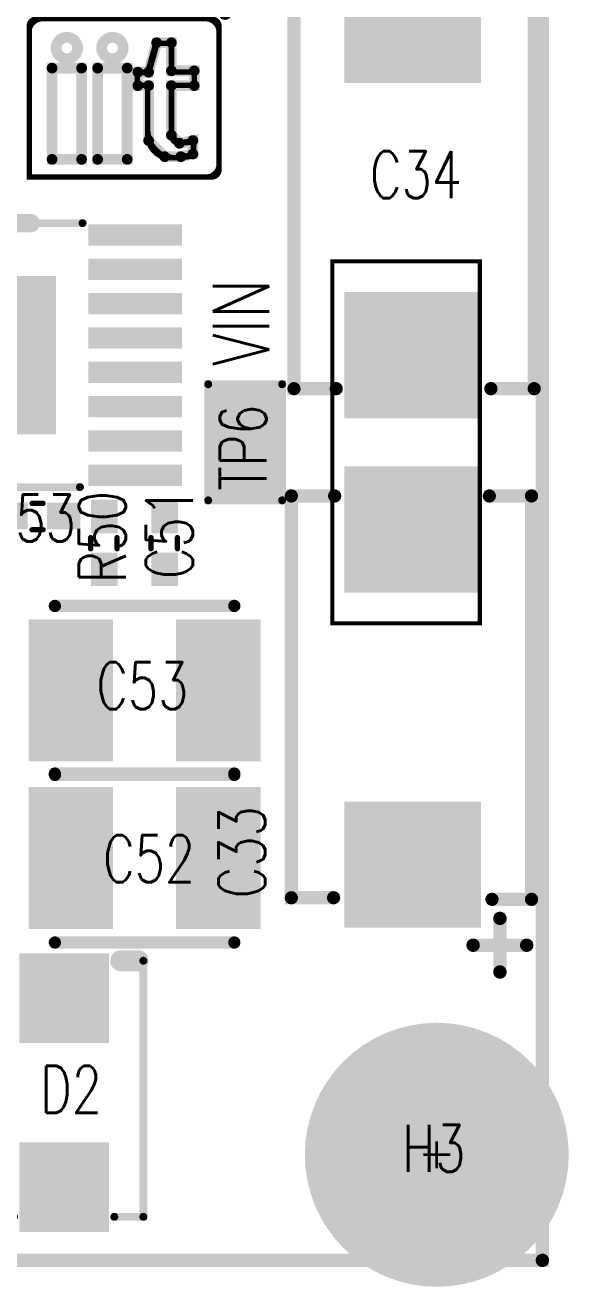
# Model space of a CAD drawing. Extents: x -0.5 to 45.5, y -0.5 to 45.5.
# Drawn here: x 35.2 to 45.5, y -0.5 to 23.39 of the extents above; entities that cross this region are included whole.
import ezdxf

# ---------------------------------------------------------------- set-up
doc = ezdxf.new("R2010")
doc.units = 0
doc.layers.get('0').update_dxf_attribs({"linetype": 'CONTINUOUS'})
for name, color, linetype in [('2D_LINE_22', 6, 'CONTINUOUS'), ('BOARD_OUTLINE_00', 5, 'CONTINUOUS'), ('COPPER_01', 3, 'CONTINUOUS'), ('COPPER_22', 6, 'CONTINUOUS'), ('DRIL_NPLTE_THRU_01', 3, 'CONTINUOUS'), ('DRIL_NPLTE_THRU_02', 23, 'CONTINUOUS'), ('DRIL_NPLTE_THRU_03', 2, 'CONTINUOUS'), ('DRIL_NPLTE_THRU_04', 4, 'CONTINUOUS'), ('DRIL_NPLTE_THRU_05', 43, 'CONTINUOUS'), ('DRIL_NPLTE_THRU_06', 1, 'CONTINUOUS'), ('DRIL_PLTE_THRU_01', 3, 'CONTINUOUS'), ('DRIL_PLTE_THRU_02', 23, 'CONTINUOUS'), ('DRIL_PLTE_THRU_03', 2, 'CONTINUOUS'), ('DRIL_PLTE_THRU_04', 4, 'CONTINUOUS'), ('DRIL_PLTE_THRU_05', 43, 'CONTINUOUS'), ('DRIL_PLTE_THRU_06', 1, 'CONTINUOUS'), ('DRIL_SYMBOL', 5, 'CONTINUOUS'), ('PADS_BOT', 1, 'CONTINUOUS'), ('PADS_INNER', 3, 'CONTINUOUS'), ('PADS_TOP', 3, 'CONTINUOUS'), ('PART_NAME_01', 6, 'CONTINUOUS'), ('PART_TOP_2DLINE_00', 6, 'CONTINUOUS'), ('PART_TOP_2DLINE_01', 6, 'CONTINUOUS'), ('TEXT_22', 6, 'CONTINUOUS')]:
    doc.layers.add(name, color=color, linetype=linetype)
doc.styles.add('W0$1524', font='simplex', dxfattribs={"width": 0.75})
doc.styles.add('W0$2032', font='simplex', dxfattribs={"width": 0.75})

# ---------------------------------------------------------------- blocks, each defined once
blk = doc.blocks.new('SMOOTH_0$254')
at = {"const_width": 0.127}
blk.add_lwpolyline([(-0.0635, 0, 1), (0.0635, 0, 1)], format="xyb", close=True, dxfattribs=at)
blk = doc.blocks.new('BOARD_152')
at = {"layer": 'BOARD_OUTLINE_00', "const_width": 0.254}
blk.add_lwpolyline([(13.5, 37.5), (58.5, 37.5), (58.5, 82.5), (13.5, 82.5)], close=True, dxfattribs=at)
at = {"layer": 'BOARD_OUTLINE_00'}
blk.add_blockref('SMOOTH_0$254', (58.5, 37.5), dxfattribs=at)
blk = doc.blocks.new('SMOOTH_0$1016')
at = {"const_width": 0.0508}
blk.add_lwpolyline([(-0.0254, 0, 1), (0.0254, 0, 1)], format="xyb", close=True, dxfattribs=at)
blk = doc.blocks.new('DRAWING_139')
at = {"layer": '2D_LINE_22', "const_width": 0.102}
blk.add_lwpolyline([(0, 0), (0, -0.003), (0.014, -0.003), (0.014, -0.007), (0.031, -0.007), (0.031, -0.01), (0.044, -0.01), (0.044, -0.013), (0.054, -0.013), (0.054, -0.017), (0.061, -0.017), (0.061, -0.02), (0.071, -0.02), (0.071, -0.023), (0.077, -0.023), (0.077, -0.027), (0.084, -0.027), (0.084, -0.03), (0.091, -0.03), (0.091, -0.033), (0.094, -0.033), (0.094, -0.036), (0.1, -0.036), (0.1, -0.04), (0.107, -0.04), (0.107, -0.043), (0.11, -0.043), (0.11, -0.046), (0.114, -0.046), (0.114, -0.05), (0.12, -0.05), (0.12, -0.053), (0.124, -0.053), (0.124, -0.056), (0.127, -0.056), (0.127, -0.06), (0.13, -0.06), (0.13, -0.063), (0.134, -0.063), (0.134, -0.066), (0.137, -0.066), (0.137, -0.07), (0.14, -0.07), (0.14, -0.073), (0.143, -0.073), (0.143, -0.076), (0.147, -0.076), (0.147, -0.079), (0.15, -0.079), (0.15, -0.083), (0.153, -0.083), (0.153, -0.089), (0.157, -0.089), (0.157, -0.093), (0.16, -0.093), (0.16, -0.099), (0.163, -0.099), (0.163, -0.103), (0.167, -0.103), (0.167, -0.109), (0.17, -0.109), (0.17, -0.116), (0.173, -0.116), (0.173, -0.122), (0.176, -0.122), (0.176, -0.129), (0.18, -0.129), (0.18, -0.139), (0.183, -0.139), (0.183, -0.149), (0.186, -0.149), (0.186, -0.162), (0.19, -0.162), (0.19, -2.848), (0.186, -2.848), (0.186, -2.861), (0.183, -2.861), (0.183, -2.871), (0.18, -2.871), (0.18, -2.881), (0.176, -2.881), (0.176, -2.887), (0.173, -2.887), (0.173, -2.894), (0.17, -2.894), (0.17, -2.901), (0.167, -2.901), (0.167, -2.907), (0.163, -2.907), (0.163, -2.911), (0.16, -2.911), (0.16, -2.917), (0.157, -2.917), (0.157, -2.92), (0.153, -2.92), (0.153, -2.927), (0.15, -2.927), (0.15, -2.93), (0.147, -2.93), (0.147, -2.934), (0.143, -2.934), (0.143, -2.937), (0.14, -2.937), (0.14, -2.94), (0.137, -2.94), (0.137, -2.944), (0.134, -2.944), (0.134, -2.947), (0.13, -2.947), (0.13, -2.95), (0.127, -2.95), (0.127, -2.954), (0.124, -2.954), (0.124, -2.957), (0.12, -2.957), (0.12, -2.96), (0.114, -2.96), (0.114, -2.963), (0.11, -2.963), (0.11, -2.967), (0.107, -2.967), (0.107, -2.97), (0.1, -2.97), (0.1, -2.973), (0.094, -2.973), (0.094, -2.977), (0.091, -2.977), (0.091, -2.98), (0.084, -2.98), (0.084, -2.983), (0.077, -2.983), (0.077, -2.987), (0.071, -2.987), (0.071, -2.99), (0.061, -2.99), (0.061, -2.993), (0.054, -2.993), (0.054, -2.997), (0.041, -2.997), (0.041, -3), (0.011, -3), (0.011, -3.003), (-3.405, -3.003), (-3.405, -0.165), (-3.402, -0.165), (-3.402, -0.149), (-3.399, -0.149), (-3.399, -0.139), (-3.395, -0.139), (-3.395, -0.129), (-3.392, -0.129), (-3.392, -0.122), (-3.389, -0.122), (-3.389, -0.116), (-3.385, -0.116), (-3.385, -0.109), (-3.382, -0.109), (-3.382, -0.103), (-3.379, -0.103), (-3.379, -0.099), (-3.376, -0.099), (-3.376, -0.093), (-3.372, -0.093), (-3.372, -0.089), (-3.369, -0.089), (-3.369, -0.086), (-3.366, -0.086), (-3.366, -0.079), (-3.362, -0.079), (-3.362, -0.076), (-3.359, -0.076), (-3.359, -0.073), (-3.356, -0.073), (-3.356, -0.07), (-3.352, -0.07), (-3.352, -0.066), (-3.349, -0.066), (-3.349, -0.063), (-3.346, -0.063), (-3.346, -0.06), (-3.342, -0.06), (-3.342, -0.056), (-3.339, -0.056), (-3.339, -0.053), (-3.336, -0.053), (-3.336, -0.05), (-3.329, -0.05), (-3.329, -0.046), (-3.326, -0.046), (-3.326, -0.043), (-3.319, -0.043), (-3.319, -0.04), (-3.316, -0.04), (-3.316, -0.036), (-3.309, -0.036), (-3.309, -0.033), (-3.306, -0.033), (-3.306, -0.03), (-3.299, -0.03), (-3.299, -0.027), (-3.293, -0.027), (-3.293, -0.023), (-3.286, -0.023), (-3.286, -0.02), (-3.276, -0.02), (-3.276, -0.017), (-3.27, -0.017), (-3.27, -0.013), (-3.256, -0.013), (-3.256, -0.01), (-3.247, -0.01), (-3.247, -0.007), (-3.23, -0.007), (-3.23, -0.003), (-3.216, -0.003), (-3.216, 0), (0, 0)], dxfattribs=at)
at = {"layer": '2D_LINE_22'}
for p in [(-3.336, -0.05), (-3.329, -0.046), (-3.329, -0.05), (-3.326, -0.043), (-3.326, -0.046), (-3.319, -0.04), (-3.319, -0.043), (-3.316, -0.036), (-3.316, -0.04), (-3.309, -0.033), (-3.309, -0.036), (-3.306, -0.03), (-3.306, -0.033), (-3.299, -0.027), (-3.299, -0.03), (-3.293, -0.023), (-3.293, -0.027), (-3.286, -0.02), (-3.286, -0.023), (-3.276, -0.017), (-3.276, -0.02), (-3.27, -0.013), (-3.27, -0.017), (-3.256, -0.01), (-3.256, -0.013), (-3.247, -0.007), (-3.247, -0.01), (-3.23, -0.003), (-3.23, -0.007), (-3.216, 0), (-3.216, -0.003), (0, 0), (0, 0), (0, -0.003), (0.014, -0.003), (0.014, -0.007), (0.031, -0.007), (0.031, -0.01), (0.044, -0.01), (0.044, -0.013), (0.054, -0.013), (0.054, -0.017), (0.061, -0.017), (0.061, -0.02), (0.071, -0.02), (0.071, -0.023), (0.077, -0.023), (0.077, -0.027), (0.084, -0.027), (0.084, -0.03), (0.091, -0.03), (0.091, -0.033), (0.094, -0.033), (0.094, -0.036), (0.1, -0.036), (0.1, -0.04), (0.107, -0.04), (0.107, -0.043), (0.11, -0.043), (0.11, -0.046), (0.114, -0.046), (0.114, -0.05), (0.12, -0.05), (-3.405, -0.165), (-3.402, -0.149), (-3.402, -0.165), (-3.399, -0.139), (-3.399, -0.149), (-3.395, -0.129), (-3.395, -0.139), (-3.392, -0.122), (-3.392, -0.129), (-3.389, -0.116), (-3.389, -0.122), (-3.385, -0.109), (-3.385, -0.116), (-3.382, -0.103), (-3.382, -0.109), (-3.379, -0.099), (-3.379, -0.103), (-3.376, -0.093), (-3.376, -0.099), (-3.372, -0.089), (-3.372, -0.093), (-3.369, -0.086), (-3.369, -0.089), (-3.366, -0.079), (-3.366, -0.086), (-3.362, -0.076), (-3.362, -0.079), (-3.359, -0.073), (-3.359, -0.076), (-3.356, -0.07), (-3.356, -0.073), (-3.352, -0.066), (-3.352, -0.07), (-3.349, -0.063), (-3.349, -0.066), (-3.346, -0.06), (-3.346, -0.063), (-3.342, -0.056), (-3.342, -0.06), (-3.339, -0.053), (-3.339, -0.056), (-3.336, -0.053), (0.12, -0.053), (0.124, -0.053), (0.124, -0.056), (0.127, -0.056), (0.127, -0.06), (0.13, -0.06), (0.13, -0.063), (0.134, -0.063), (0.134, -0.066), (0.137, -0.066), (0.137, -0.07), (0.14, -0.07), (0.14, -0.073), (0.143, -0.073), (0.143, -0.076), (0.147, -0.076), (0.147, -0.079), (0.15, -0.079), (0.15, -0.083), (0.153, -0.083), (0.153, -0.089), (0.157, -0.089), (0.157, -0.093), (0.16, -0.093), (0.16, -0.099), (0.163, -0.099), (0.163, -0.103), (0.167, -0.103), (0.167, -0.109), (0.17, -0.109), (0.17, -0.116), (0.173, -0.116), (0.173, -0.122), (0.176, -0.122), (0.176, -0.129), (0.18, -0.129), (0.18, -0.139), (0.183, -0.139), (0.183, -0.149), (0.186, -0.149), (0.186, -0.162), (0.19, -0.162), (0.157, -2.917), (0.16, -2.911), (0.16, -2.917), (0.163, -2.907), (0.163, -2.911), (0.167, -2.901), (0.167, -2.907), (0.17, -2.894), (0.17, -2.901), (0.173, -2.887), (0.173, -2.894), (0.176, -2.881), (0.176, -2.887), (0.18, -2.871), (0.18, -2.881), (0.183, -2.861), (0.183, -2.871), (0.186, -2.848), (0.186, -2.861), (0.19, -2.848), (-3.405, -3.003), (0.011, -3), (0.011, -3.003), (0.041, -2.997), (0.041, -3), (0.054, -2.993), (0.054, -2.997), (0.061, -2.99), (0.061, -2.993), (0.071, -2.987), (0.071, -2.99), (0.077, -2.983), (0.077, -2.987), (0.084, -2.98), (0.084, -2.983), (0.091, -2.977), (0.091, -2.98), (0.094, -2.973), (0.094, -2.977), (0.1, -2.97), (0.1, -2.973), (0.107, -2.967), (0.107, -2.97), (0.11, -2.963), (0.11, -2.967), (0.114, -2.96), (0.114, -2.963), (0.12, -2.957), (0.12, -2.96), (0.124, -2.954), (0.124, -2.957), (0.127, -2.95), (0.127, -2.954), (0.13, -2.947), (0.13, -2.95), (0.134, -2.944), (0.134, -2.947), (0.137, -2.94), (0.137, -2.944), (0.14, -2.937), (0.14, -2.94), (0.143, -2.934), (0.143, -2.937), (0.147, -2.93), (0.147, -2.934), (0.15, -2.927), (0.15, -2.93), (0.153, -2.92), (0.153, -2.927), (0.157, -2.92)]:
    blk.add_blockref('SMOOTH_0$1016', p, dxfattribs=at)
blk = doc.blocks.new('DRAWING_140')
at = {"layer": '2D_LINE_22', "const_width": 0.102}
blk.add_lwpolyline([(0, 0), (0, -0.542), (0.43, -0.542), (0.43, -0.797), (0, -0.797), (0, -1.67), (0.003, -1.67), (0.003, -1.707), (0.007, -1.707), (0.007, -1.73), (0.01, -1.73), (0.01, -1.743), (0.013, -1.743), (0.013, -1.756), (0.017, -1.756), (0.017, -1.769), (0.02, -1.769), (0.02, -1.779), (0.023, -1.779), (0.023, -1.786), (0.026, -1.786), (0.026, -1.793), (0.03, -1.793), (0.03, -1.799), (0.033, -1.799), (0.033, -1.806), (0.036, -1.806), (0.036, -1.812), (0.04, -1.812), (0.04, -1.816), (0.043, -1.816), (0.043, -1.822), (0.046, -1.822), (0.046, -1.826), (0.05, -1.826), (0.05, -1.829), (0.053, -1.829), (0.053, -1.832), (0.056, -1.832), (0.056, -1.836), (0.06, -1.836), (0.06, -1.839), (0.063, -1.839), (0.063, -1.842), (0.066, -1.842), (0.066, -1.845), (0.073, -1.845), (0.073, -1.849), (0.076, -1.849), (0.076, -1.852), (0.083, -1.852), (0.083, -1.855), (0.089, -1.855), (0.089, -1.859), (0.096, -1.859), (0.096, -1.862), (0.103, -1.862), (0.103, -1.865), (0.112, -1.865), (0.112, -1.869), (0.126, -1.869), (0.126, -1.872), (0.139, -1.872), (0.139, -1.875), (0.162, -1.875), (0.162, -1.879), (0.261, -1.879), (0.261, -1.875), (0.291, -1.875), (0.291, -1.872), (0.314, -1.872), (0.314, -1.869), (0.331, -1.869), (0.331, -1.865), (0.347, -1.865), (0.347, -1.862), (0.364, -1.862), (0.364, -1.859), (0.377, -1.859), (0.377, -1.855), (0.39, -1.855), (0.39, -1.852), (0.4, -1.852), (0.4, -1.849), (0.413, -1.849), (0.413, -1.845), (0.417, -1.845), (0.417, -2.107), (0.41, -2.107), (0.41, -2.11), (0.403, -2.11), (0.403, -2.113), (0.394, -2.113), (0.394, -2.117), (0.384, -2.117), (0.384, -2.12), (0.374, -2.12), (0.374, -2.123), (0.364, -2.123), (0.364, -2.127), (0.351, -2.127), (0.351, -2.13), (0.337, -2.13), (0.337, -2.133), (0.324, -2.133), (0.324, -2.137), (0.308, -2.137), (0.308, -2.14), (0.291, -2.14), (0.291, -2.143), (0.275, -2.143), (0.275, -2.146), (0.255, -2.146), (0.255, -2.15), (0.228, -2.15), (0.228, -2.153), (0.202, -2.153), (0.202, -2.156), (0.169, -2.156), (0.169, -2.16), (0.122, -2.16), (0.122, -2.163), (-0.03, -2.163), (-0.03, -2.16), (-0.06, -2.16), (-0.06, -2.156), (-0.079, -2.156), (-0.079, -2.153), (-0.096, -2.153), (-0.096, -2.15), (-0.109, -2.15), (-0.109, -2.146), (-0.122, -2.146), (-0.122, -2.143), (-0.132, -2.143), (-0.132, -2.14), (-0.142, -2.14), (-0.142, -2.137), (-0.152, -2.137), (-0.152, -2.133), (-0.162, -2.133), (-0.162, -2.13), (-0.169, -2.13), (-0.169, -2.127), (-0.179, -2.127), (-0.179, -2.123), (-0.185, -2.123), (-0.185, -2.12), (-0.192, -2.12), (-0.192, -2.117), (-0.198, -2.117), (-0.198, -2.113), (-0.205, -2.113), (-0.205, -2.11), (-0.212, -2.11), (-0.212, -2.107), (-0.218, -2.107), (-0.218, -2.103), (-0.225, -2.103), (-0.225, -2.1), (-0.228, -2.1), (-0.228, -2.097), (-0.235, -2.097), (-0.235, -2.094), (-0.238, -2.094), (-0.238, -2.09), (-0.245, -2.09), (-0.245, -2.087), (-0.248, -2.087), (-0.248, -2.084), (-0.255, -2.084), (-0.255, -2.08), (-0.258, -2.08), (-0.258, -2.077), (-0.265, -2.077), (-0.265, -2.074), (-0.268, -2.074), (-0.268, -2.07), (-0.271, -2.07), (-0.271, -2.067), (-0.275, -2.067), (-0.275, -2.064), (-0.281, -2.064), (-0.281, -2.06), (-0.284, -2.06), (-0.284, -2.057), (-0.288, -2.057), (-0.288, -2.054), (-0.291, -2.054), (-0.291, -2.051), (-0.294, -2.051), (-0.294, -2.047), (-0.298, -2.047), (-0.298, -2.044), (-0.301, -2.044), (-0.301, -2.041), (-0.304, -2.041), (-0.304, -2.037), (-0.308, -2.037), (-0.308, -2.034), (-0.311, -2.034), (-0.311, -2.031), (-0.314, -2.031), (-0.314, -2.027), (-0.318, -2.027), (-0.318, -2.024), (-0.321, -2.024), (-0.321, -2.021), (-0.324, -2.021), (-0.324, -2.017), (-0.327, -2.017), (-0.327, -2.014), (-0.331, -2.014), (-0.331, -2.011), (-0.334, -2.011), (-0.334, -2.008), (-0.337, -2.008), (-0.337, -2.001), (-0.341, -2.001), (-0.341, -1.998), (-0.344, -1.998), (-0.344, -1.994), (-0.347, -1.994), (-0.347, -1.988), (-0.351, -1.988), (-0.351, -1.984), (-0.354, -1.984), (-0.354, -1.981), (-0.357, -1.981), (-0.357, -1.974), (-0.36, -1.974), (-0.36, -1.971), (-0.364, -1.971), (-0.364, -1.965), (-0.367, -1.965), (-0.367, -1.961), (-0.37, -1.961), (-0.37, -1.955), (-0.374, -1.955), (-0.374, -1.948), (-0.377, -1.948), (-0.377, -1.945), (-0.38, -1.945), (-0.38, -1.938), (-0.384, -1.938), (-0.384, -1.931), (-0.387, -1.931), (-0.387, -1.925), (-0.39, -1.925), (-0.39, -1.918), (-0.394, -1.918), (-0.394, -1.912), (-0.397, -1.912), (-0.397, -1.905), (-0.4, -1.905), (-0.4, -1.895), (-0.403, -1.895), (-0.403, -1.888), (-0.407, -1.888), (-0.407, -1.882), (-0.41, -1.882), (-0.41, -1.872), (-0.413, -1.872), (-0.413, -1.862), (-0.417, -1.862), (-0.417, -1.852), (-0.42, -1.852), (-0.42, -1.842), (-0.423, -1.842), (-0.423, -1.832), (-0.427, -1.832), (-0.427, -1.819), (-0.43, -1.819), (-0.43, -1.806), (-0.433, -1.806), (-0.433, -1.793), (-0.437, -1.793), (-0.437, -1.776), (-0.44, -1.776), (-0.44, -1.759), (-0.443, -1.759), (-0.443, -1.74), (-0.446, -1.74), (-0.446, -1.713), (-0.45, -1.713), (-0.45, -1.677), (-0.453, -1.677), (-0.453, -0.794), (-0.648, -0.794), (-0.648, -0.556), (-0.605, -0.556), (-0.605, -0.552), (-0.546, -0.552), (-0.546, -0.549), (-0.483, -0.549), (-0.483, -0.546), (-0.437, -0.546), (-0.437, -0.539), (-0.433, -0.539), (-0.433, -0.526), (-0.43, -0.526), (-0.43, -0.513), (-0.427, -0.513), (-0.427, -0.503), (-0.423, -0.503), (-0.423, -0.489), (-0.42, -0.489), (-0.42, -0.48), (-0.417, -0.48), (-0.417, -0.466), (-0.413, -0.466), (-0.413, -0.453), (-0.41, -0.453), (-0.41, -0.443), (-0.407, -0.443), (-0.407, -0.43), (-0.403, -0.43), (-0.403, -0.42), (-0.4, -0.42), (-0.4, -0.407), (-0.397, -0.407), (-0.397, -0.394), (-0.394, -0.394), (-0.394, -0.384), (-0.39, -0.384), (-0.39, -0.37), (-0.387, -0.37), (-0.387, -0.36), (-0.384, -0.36), (-0.384, -0.347), (-0.38, -0.347), (-0.38, -0.334), (-0.377, -0.334), (-0.377, -0.324), (-0.374, -0.324), (-0.374, -0.311), (-0.37, -0.311), (-0.37, -0.301), (-0.367, -0.301), (-0.367, -0.288), (-0.364, -0.288), (-0.364, -0.275), (-0.36, -0.275), (-0.36, -0.265), (-0.357, -0.265), (-0.357, -0.251), (-0.354, -0.251), (-0.354, -0.241), (-0.351, -0.241), (-0.351, -0.228), (-0.347, -0.228), (-0.347, -0.215), (-0.344, -0.215), (-0.344, -0.205), (-0.341, -0.205), (-0.341, -0.192), (-0.337, -0.192), (-0.337, -0.182), (-0.334, -0.182), (-0.334, -0.169), (-0.331, -0.169), (-0.331, -0.155), (-0.327, -0.155), (-0.327, -0.146), (-0.324, -0.146), (-0.324, -0.132), (-0.321, -0.132), (-0.321, -0.122), (-0.318, -0.122), (-0.318, -0.109), (-0.314, -0.109), (-0.314, -0.096), (-0.311, -0.096), (-0.311, -0.086), (-0.308, -0.086), (-0.308, -0.073), (-0.304, -0.073), (-0.304, -0.06), (-0.301, -0.06), (-0.301, -0.05), (-0.298, -0.05), (-0.298, -0.036), (-0.294, -0.036), (-0.294, -0.026), (-0.291, -0.026), (-0.291, -0.013), (-0.288, -0.013), (-0.288, 0), (0, 0)], dxfattribs=at)
at = {"layer": '2D_LINE_22'}
for p in [(-0.301, -0.05), (-0.298, -0.036), (-0.298, -0.05), (-0.294, -0.026), (-0.294, -0.036), (-0.291, -0.013), (-0.291, -0.026), (-0.288, 0), (-0.288, -0.013), (0, 0), (0, 0), (-0.367, -0.288), (-0.364, -0.275), (-0.364, -0.288), (-0.36, -0.265), (-0.36, -0.275), (-0.357, -0.251), (-0.357, -0.265), (-0.354, -0.241), (-0.354, -0.251), (-0.351, -0.228), (-0.351, -0.241), (-0.347, -0.215), (-0.347, -0.228), (-0.344, -0.205), (-0.344, -0.215), (-0.341, -0.192), (-0.341, -0.205), (-0.337, -0.182), (-0.337, -0.192), (-0.334, -0.169), (-0.334, -0.182), (-0.331, -0.155), (-0.331, -0.169), (-0.327, -0.146), (-0.327, -0.155), (-0.324, -0.132), (-0.324, -0.146), (-0.321, -0.122), (-0.321, -0.132), (-0.318, -0.109), (-0.318, -0.122), (-0.314, -0.096), (-0.314, -0.109), (-0.311, -0.086), (-0.311, -0.096), (-0.308, -0.073), (-0.308, -0.086), (-0.304, -0.06), (-0.304, -0.073), (-0.301, -0.06), (-0.433, -0.526), (-0.43, -0.513), (-0.43, -0.526), (-0.427, -0.503), (-0.427, -0.513), (-0.423, -0.489), (-0.423, -0.503), (-0.42, -0.48), (-0.42, -0.489), (-0.417, -0.466), (-0.417, -0.48), (-0.413, -0.453), (-0.413, -0.466), (-0.41, -0.443), (-0.41, -0.453), (-0.407, -0.43), (-0.407, -0.443), (-0.403, -0.42), (-0.403, -0.43), (-0.4, -0.407), (-0.4, -0.42), (-0.397, -0.394), (-0.397, -0.407), (-0.394, -0.384), (-0.394, -0.394), (-0.39, -0.37), (-0.39, -0.384), (-0.387, -0.36), (-0.387, -0.37), (-0.384, -0.347), (-0.384, -0.36), (-0.38, -0.334), (-0.38, -0.347), (-0.377, -0.324), (-0.377, -0.334), (-0.374, -0.311), (-0.374, -0.324), (-0.37, -0.301), (-0.37, -0.311), (-0.367, -0.301), (-0.648, -0.556), (-0.605, -0.552), (-0.605, -0.556), (-0.546, -0.549), (-0.546, -0.552), (-0.483, -0.546), (-0.483, -0.549), (-0.437, -0.539), (-0.437, -0.546), (-0.433, -0.539), (0, -0.542), (0.43, -0.542), (-0.648, -0.794), (-0.453, -0.794), (0, -0.797), (0.43, -0.797), (-0.453, -1.677), (-0.45, -1.677), (-0.45, -1.713), (-0.446, -1.713), (0, -1.67), (0.003, -1.67), (0.003, -1.707), (0.007, -1.707), (-0.446, -1.74), (-0.443, -1.74), (-0.443, -1.759), (-0.44, -1.759), (-0.44, -1.776), (-0.437, -1.776), (-0.437, -1.793), (-0.433, -1.793), (-0.433, -1.806), (-0.43, -1.806), (-0.43, -1.819), (-0.427, -1.819), (-0.427, -1.832), (-0.423, -1.832), (-0.423, -1.842), (-0.42, -1.842), (-0.42, -1.852), (-0.417, -1.852), (-0.417, -1.862), (-0.413, -1.862), (-0.413, -1.872), (-0.41, -1.872), (-0.41, -1.882), (-0.407, -1.882), (-0.407, -1.888), (-0.403, -1.888), (-0.403, -1.895), (-0.4, -1.895), (-0.4, -1.905), (-0.397, -1.905), (-0.397, -1.912), (-0.394, -1.912), (-0.394, -1.918), (-0.39, -1.918), (-0.39, -1.925), (-0.387, -1.925), (-0.387, -1.931), (-0.384, -1.931), (-0.384, -1.938), (-0.38, -1.938), (-0.38, -1.945), (-0.377, -1.945), (-0.377, -1.948), (-0.374, -1.948), (-0.374, -1.955), (-0.37, -1.955), (-0.37, -1.961), (-0.367, -1.961), (0.007, -1.73), (0.01, -1.73), (0.01, -1.743), (0.013, -1.743), (0.013, -1.756), (0.017, -1.756), (0.017, -1.769), (0.02, -1.769), (0.02, -1.779), (0.023, -1.779), (0.023, -1.786), (0.026, -1.786), (0.026, -1.793), (0.03, -1.793), (0.03, -1.799), (0.033, -1.799), (0.033, -1.806), (0.036, -1.806), (0.036, -1.812), (0.04, -1.812), (0.04, -1.816), (0.043, -1.816), (0.043, -1.822), (0.046, -1.822), (0.046, -1.826), (0.05, -1.826), (0.05, -1.829), (0.053, -1.829), (0.053, -1.832), (0.056, -1.832), (0.056, -1.836), (0.06, -1.836), (0.06, -1.839), (0.063, -1.839), (0.063, -1.842), (0.066, -1.842), (0.066, -1.845), (0.073, -1.845), (0.073, -1.849), (0.076, -1.849), (0.076, -1.852), (0.083, -1.852), (0.083, -1.855), (0.089, -1.855), (0.089, -1.859), (0.096, -1.859), (0.096, -1.862), (0.103, -1.862), (0.103, -1.865), (0.112, -1.865), (0.112, -1.869), (0.126, -1.869), (0.126, -1.872), (0.139, -1.872), (0.139, -1.875), (0.162, -1.875), (0.162, -1.879), (0.261, -1.875), (0.261, -1.879), (0.291, -1.872), (0.291, -1.875), (0.314, -1.869), (0.314, -1.872), (0.331, -1.865), (0.331, -1.869), (0.347, -1.862), (0.347, -1.865), (0.364, -1.859), (0.364, -1.862), (0.377, -1.855), (0.377, -1.859), (0.39, -1.852), (0.39, -1.855), (0.4, -1.849), (0.4, -1.852), (0.413, -1.845), (0.413, -1.849), (0.417, -1.845), (-0.367, -1.965), (-0.364, -1.965), (-0.364, -1.971), (-0.36, -1.971), (-0.36, -1.974), (-0.357, -1.974), (-0.357, -1.981), (-0.354, -1.981), (-0.354, -1.984), (-0.351, -1.984), (-0.351, -1.988), (-0.347, -1.988), (-0.347, -1.994), (-0.344, -1.994), (-0.344, -1.998), (-0.341, -1.998), (-0.341, -2.001), (-0.337, -2.001), (-0.337, -2.008), (-0.334, -2.008), (-0.334, -2.011), (-0.331, -2.011), (-0.331, -2.014), (-0.327, -2.014), (-0.327, -2.017), (-0.324, -2.017), (-0.324, -2.021), (-0.321, -2.021), (-0.321, -2.024), (-0.318, -2.024), (-0.318, -2.027), (-0.314, -2.027), (-0.314, -2.031), (-0.311, -2.031), (-0.311, -2.034), (-0.308, -2.034), (-0.308, -2.037), (-0.304, -2.037), (-0.304, -2.041), (-0.301, -2.041), (-0.301, -2.044), (-0.298, -2.044), (-0.298, -2.047), (-0.294, -2.047), (-0.294, -2.051), (-0.291, -2.051), (-0.291, -2.054), (-0.288, -2.054), (-0.288, -2.057), (-0.284, -2.057), (-0.284, -2.06), (-0.281, -2.06), (-0.281, -2.064), (-0.275, -2.064), (-0.275, -2.067), (-0.271, -2.067), (-0.271, -2.07), (-0.268, -2.07), (-0.268, -2.074), (-0.265, -2.074), (-0.265, -2.077), (-0.258, -2.077), (-0.258, -2.08), (-0.255, -2.08), (-0.255, -2.084), (-0.248, -2.084), (-0.248, -2.087), (-0.245, -2.087), (-0.245, -2.09), (-0.238, -2.09), (-0.238, -2.094), (-0.235, -2.094), (-0.235, -2.097), (-0.228, -2.097), (-0.228, -2.1), (-0.225, -2.1), (-0.225, -2.103), (-0.218, -2.103), (-0.218, -2.107), (-0.212, -2.107), (-0.212, -2.11), (-0.205, -2.11), (-0.205, -2.113), (-0.198, -2.113), (-0.198, -2.117), (-0.192, -2.117), (-0.192, -2.12), (-0.185, -2.12), (-0.185, -2.123), (-0.179, -2.123), (-0.179, -2.127), (-0.169, -2.127), (-0.169, -2.13), (-0.162, -2.13), (-0.162, -2.133), (-0.152, -2.133), (-0.152, -2.137), (-0.142, -2.137), (-0.142, -2.14), (-0.132, -2.14), (-0.132, -2.143), (-0.122, -2.143), (-0.122, -2.146), (-0.109, -2.146), (-0.109, -2.15), (-0.096, -2.15), (-0.096, -2.153), (-0.079, -2.153), (-0.079, -2.156), (-0.06, -2.156), (-0.06, -2.16), (-0.03, -2.16), (-0.03, -2.163), (0.122, -2.16), (0.122, -2.163), (0.169, -2.156), (0.169, -2.16), (0.202, -2.153), (0.202, -2.156), (0.228, -2.15), (0.228, -2.153), (0.255, -2.146), (0.255, -2.15), (0.275, -2.143), (0.275, -2.146), (0.291, -2.14), (0.291, -2.143), (0.308, -2.137), (0.308, -2.14), (0.324, -2.133), (0.324, -2.137), (0.337, -2.13), (0.337, -2.133), (0.351, -2.127), (0.351, -2.13), (0.364, -2.123), (0.364, -2.127), (0.374, -2.12), (0.374, -2.123), (0.384, -2.117), (0.384, -2.12), (0.394, -2.113), (0.394, -2.117), (0.403, -2.11), (0.403, -2.113), (0.41, -2.107), (0.41, -2.11), (0.417, -2.107)]:
    blk.add_blockref('SMOOTH_0$1016', p, dxfattribs=at)
blk = doc.blocks.new('SMOOTH_0$0762')
at = {"const_width": 0.0381}
blk.add_lwpolyline([(-0.01905, 0, 1), (0.01905, 0, 1)], format="xyb", close=True, dxfattribs=at)
blk = doc.blocks.new('COPPER_133')
at = {"layer": 'COPPER_01', "const_width": 0.0762}
blk.add_lwpolyline([(0, 0), (-2.794, 0), (-2.794, 6.858), (0, 6.858)], close=True, dxfattribs=at)
at = {"layer": 'COPPER_01'}
for p in [(-2.794, 6.858), (0, 6.858), (-2.794, 0), (0, 0)]:
    blk.add_blockref('SMOOTH_0$0762', p, dxfattribs=at)
blk = doc.blocks.new('SMOOTH_0$2032')
at = {"const_width": 0.1016}
blk.add_lwpolyline([(-0.0508, 0, 1), (0.0508, 0, 1)], format="xyb", close=True, dxfattribs=at)
blk = doc.blocks.new('COPPER_141')
at = {"layer": 'COPPER_22', "const_width": 0.2032}
blk.add_lwpolyline([(-0.0508, 0.0508), (0.508, 0.0508), (0.508, -1.6764), (-0.0508, -1.6764)], close=True, dxfattribs=at)
at = {"layer": 'COPPER_22'}
for p in [(-0.0508, 0.0508), (0.508, 0.0508), (-0.0508, -1.6764), (0.508, -1.6764)]:
    blk.add_blockref('SMOOTH_0$2032', p, dxfattribs=at)
blk = doc.blocks.new('COPPER_142')
at = {"layer": 'COPPER_22', "const_width": 0.2032}
blk.add_lwpolyline([(-0.2032, 0, 1), (0.2032, 0, 1)], format="xyb", close=True, dxfattribs=at)
blk = doc.blocks.new('COPPER_143')
at = {"layer": 'COPPER_22', "const_width": 0.2032}
blk.add_lwpolyline([(-0.0508, 0.0508), (0.508, 0.0508), (0.508, -1.6764), (-0.0508, -1.6764)], close=True, dxfattribs=at)
at = {"layer": 'COPPER_22'}
for p in [(-0.0508, 0.0508), (0.508, 0.0508), (-0.0508, -1.6764), (0.508, -1.6764)]:
    blk.add_blockref('SMOOTH_0$2032', p, dxfattribs=at)
blk = doc.blocks.new('COPPER_144')
at = {"layer": 'COPPER_22', "const_width": 0.2032}
blk.add_lwpolyline([(-0.2032, 0, 1), (0.2032, 0, 1)], format="xyb", close=True, dxfattribs=at)
blk = doc.blocks.new('COPPER_145')
at = {"layer": 'COPPER_22', "const_width": 0.2032}
blk.add_lwpolyline([(0, 0), (0, -0.5334), (0.4318, -0.5334), (0.4318, -0.8128), (0, -0.8128), (0, -1.7526), (0.1524, -1.905), (0.4064, -1.8542), (0.4064, -2.1082), (0.1778, -2.159), (-0.127, -2.159), (-0.4318, -1.8542), (-0.4318, -0.8128), (-0.635, -0.8128), (-0.635, -0.5588), (-0.4318, -0.5588), (-0.2794, 0)], close=True, dxfattribs=at)
at = {"layer": 'COPPER_22'}
for p in [(-0.2794, 0), (0, 0), (-0.635, -0.5588), (-0.4318, -0.5588), (0, -0.5334), (0.4318, -0.5334), (-0.635, -0.8128), (-0.4318, -0.8128), (0, -0.8128), (0.4318, -0.8128), (0, -1.7526), (-0.4318, -1.8542), (0.1524, -1.905), (0.4064, -1.8542), (-0.127, -2.159), (0.1778, -2.159), (0.4064, -2.1082)]:
    blk.add_blockref('SMOOTH_0$2032', p, dxfattribs=at)
blk = doc.blocks.new('SMOOTH_0$25')
at = {"const_width": 0.125}
blk.add_lwpolyline([(-0.0625, 0, 1), (0.0625, 0, 1)], format="xyb", close=True, dxfattribs=at)
blk = doc.blocks.new('PART_BODY_TOP_148')
at = {"layer": 'PART_TOP_2DLINE_01'}
for points, const_width in [([(-3.8, 1.5), (-3.8, 2.3), (3.81, 2.3), (3.81, 1.48)], 0.25), ([(-4.699, -1.143), (-4.699, -2.159)], 0.254), ([(-3.83, -1.5), (-3.83, -2.25), (3.81, -2.25), (3.81, -1.45)], 0.25), ([(-5.207, -1.651), (-4.191, -1.651)], 0.254)]:
    blk.add_lwpolyline(points, dxfattribs=dict(at, const_width=const_width))
for name, p in [('SMOOTH_0$25', (-3.8, 2.3)), ('SMOOTH_0$25', (3.81, 2.3)), ('SMOOTH_0$25', (-3.8, 1.5)), ('SMOOTH_0$25', (3.81, 1.48)), ('SMOOTH_0$254', (-4.699, -1.143)), ('SMOOTH_0$25', (-3.83, -1.5)), ('SMOOTH_0$25', (3.81, -1.45)), ('SMOOTH_0$254', (-5.207, -1.651)), ('SMOOTH_0$254', (-4.191, -1.651)), ('SMOOTH_0$254', (-4.699, -2.159)), ('SMOOTH_0$25', (-3.83, -2.25)), ('SMOOTH_0$25', (3.81, -2.25))]:
    blk.add_blockref(name, p, dxfattribs=at)
blk = doc.blocks.new('DRIL_HOLE_0')
blk.add_lwpolyline([(0, 0, 1), (0, 0, 1)], format="xyb", close=True)
blk = doc.blocks.new('PAD_0')
blk.add_lwpolyline([(0, 0, 1), (0, 0, 1)], format="xyb", close=True)
blk = doc.blocks.new('PAD_3')
at = {"const_width": 2.3876}
blk.add_lwpolyline([(-1.2954, 0), (1.2954, 0)], dxfattribs=at)
blk = doc.blocks.new('STK_TOP_9')
at = {"layer": 'DRIL_PLTE_THRU_01'}
blk.add_blockref('DRIL_HOLE_0', (0, 0), dxfattribs=at)
at = {"layer": 'DRIL_PLTE_THRU_02'}
blk.add_blockref('DRIL_HOLE_0', (0, 0), dxfattribs=at)
at = {"layer": 'DRIL_PLTE_THRU_03'}
blk.add_blockref('DRIL_HOLE_0', (0, 0), dxfattribs=at)
at = {"layer": 'DRIL_PLTE_THRU_04'}
blk.add_blockref('DRIL_HOLE_0', (0, 0), dxfattribs=at)
at = {"layer": 'DRIL_PLTE_THRU_05'}
blk.add_blockref('DRIL_HOLE_0', (0, 0), dxfattribs=at)
at = {"layer": 'DRIL_PLTE_THRU_06'}
blk.add_blockref('DRIL_HOLE_0', (0, 0), dxfattribs=at)
at = {"layer": 'PADS_BOT'}
blk.add_blockref('PAD_0', (0, 0), dxfattribs=at)
at = {"layer": 'PADS_INNER'}
blk.add_blockref('PAD_0', (0, 0), dxfattribs=at)
at = {"layer": 'PADS_TOP', "rotation": 90}
blk.add_blockref('PAD_3', (0, 0), dxfattribs=at)
blk = doc.blocks.new('SYM_TOP_41')
for name, p in [('PART_BODY_TOP_148', (0, 0)), ('STK_TOP_9', (-3.175, 0)), ('STK_TOP_9', (3.175, 0))]:
    blk.add_blockref(name, p)
blk = doc.blocks.new('PART_TOP_26')
blk.add_blockref('SYM_TOP_41', (0, 0))
at = {"layer": 'PART_NAME_01', "style": 'W0$1524', "width": 0.75}
blk.add_text('C33', height=0.889, dxfattribs=at).set_placement((-3.81, 2.794))
blk = doc.blocks.new('PART_BODY_TOP_147')
at = {"layer": 'PART_TOP_2DLINE_01'}
for points, const_width in [([(-3.8, 1.5), (-3.8, 2.3), (3.81, 2.3), (3.81, 1.48)], 0.25), ([(-3.83, -1.5), (-3.83, -2.25), (3.81, -2.25), (3.81, -1.45)], 0.25), ([(-3.81, -3.048), (-3.81, -4.064)], 0.254), ([(-4.318, -3.556), (-3.302, -3.556)], 0.254)]:
    blk.add_lwpolyline(points, dxfattribs=dict(at, const_width=const_width))
for name, p in [('SMOOTH_0$25', (-3.8, 2.3)), ('SMOOTH_0$25', (3.81, 2.3)), ('SMOOTH_0$25', (-3.8, 1.5)), ('SMOOTH_0$25', (3.81, 1.48)), ('SMOOTH_0$25', (-3.83, -1.5)), ('SMOOTH_0$25', (3.81, -1.45)), ('SMOOTH_0$25', (-3.83, -2.25)), ('SMOOTH_0$25', (3.81, -2.25)), ('SMOOTH_0$254', (-3.81, -3.048)), ('SMOOTH_0$254', (-4.318, -3.556)), ('SMOOTH_0$254', (-3.302, -3.556)), ('SMOOTH_0$254', (-3.81, -4.064))]:
    blk.add_blockref(name, p, dxfattribs=at)
blk = doc.blocks.new('SYM_TOP_40')
for name, p in [('PART_BODY_TOP_147', (0, 0)), ('STK_TOP_9', (-3.175, 0)), ('STK_TOP_9', (3.175, 0))]:
    blk.add_blockref(name, p)
blk = doc.blocks.new('PART_TOP_27')
blk.add_blockref('SYM_TOP_40', (0, 0))
at = {"layer": 'PART_NAME_01', "style": 'W0$1524', "width": 0.75}
blk.add_text('C34', height=0.889, rotation=90, dxfattribs=at).set_placement((0.2032, -0.8128))
blk = doc.blocks.new('SMOOTH_0$1')
at = {"const_width": 0.05}
blk.add_lwpolyline([(-0.025, 0, 1), (0.025, 0, 1)], format="xyb", close=True, dxfattribs=at)
blk = doc.blocks.new('PART_BODY_TOP_22')
at = {"layer": 'PART_TOP_2DLINE_00', "const_width": 0.1}
for points in [[(0.1, 0.26), (-0.11, 0.26)], [(0.1, -0.24), (-0.11, -0.24)]]:
    blk.add_lwpolyline(points, dxfattribs=at)
at = {"layer": 'PART_TOP_2DLINE_00'}
for p in [(-0.11, 0.26), (0.1, 0.26), (-0.11, -0.24), (0.1, -0.24)]:
    blk.add_blockref('SMOOTH_0$1', p, dxfattribs=at)
blk = doc.blocks.new('PAD_1')
at = {"const_width": 0.508}
blk.add_lwpolyline([(-0.3175, 0), (0.3175, 0)], dxfattribs=at)
blk = doc.blocks.new('STK_TOP_6')
at = {"layer": 'DRIL_PLTE_THRU_01'}
blk.add_blockref('DRIL_HOLE_0', (0, 0), dxfattribs=at)
at = {"layer": 'DRIL_PLTE_THRU_02'}
blk.add_blockref('DRIL_HOLE_0', (0, 0), dxfattribs=at)
at = {"layer": 'DRIL_PLTE_THRU_03'}
blk.add_blockref('DRIL_HOLE_0', (0, 0), dxfattribs=at)
at = {"layer": 'DRIL_PLTE_THRU_04'}
blk.add_blockref('DRIL_HOLE_0', (0, 0), dxfattribs=at)
at = {"layer": 'DRIL_PLTE_THRU_05'}
blk.add_blockref('DRIL_HOLE_0', (0, 0), dxfattribs=at)
at = {"layer": 'DRIL_PLTE_THRU_06'}
blk.add_blockref('DRIL_HOLE_0', (0, 0), dxfattribs=at)
at = {"layer": 'PADS_BOT'}
blk.add_blockref('PAD_0', (0, 0), dxfattribs=at)
at = {"layer": 'PADS_INNER'}
blk.add_blockref('PAD_0', (0, 0), dxfattribs=at)
at = {"layer": 'PADS_TOP'}
blk.add_blockref('PAD_1', (0, 0), dxfattribs=at)
blk = doc.blocks.new('SYM_TOP_2')
for name, p in [('STK_TOP_6', (-0.5, 0)), ('PART_BODY_TOP_22', (0, 0)), ('STK_TOP_6', (0.5, 0))]:
    blk.add_blockref(name, p)
blk = doc.blocks.new('PART_TOP_46')
blk.add_blockref('SYM_TOP_2', (0, 0))
at = {"layer": 'PART_NAME_01', "style": 'W0$1524', "width": 0.75}
blk.add_text('C51', height=0.889, dxfattribs=at).set_placement((-0.6858, -0.5334))
blk = doc.blocks.new('SMOOTH_0$232')
at = {"const_width": 0.116}
blk.add_lwpolyline([(-0.058, 0, 1), (0.058, 0, 1)], format="xyb", close=True, dxfattribs=at)
blk = doc.blocks.new('PART_BODY_TOP_26')
at = {"layer": 'PART_TOP_2DLINE_01', "const_width": 0.232}
for points in [[(-1.7, 1.6), (1.7, 1.6)], [(-1.7, -1.6), (1.7, -1.6)]]:
    blk.add_lwpolyline(points, dxfattribs=at)
at = {"layer": 'PART_TOP_2DLINE_01'}
for p in [(-1.7, 1.6), (1.7, 1.6), (-1.7, -1.6), (1.7, -1.6)]:
    blk.add_blockref('SMOOTH_0$232', p, dxfattribs=at)
blk = doc.blocks.new('PAD_4')
at = {"const_width": 1.6002}
blk.add_lwpolyline([(-1.3462, 0), (1.3462, 0)], dxfattribs=at)
blk = doc.blocks.new('STK_TOP_10')
at = {"layer": 'DRIL_NPLTE_THRU_01'}
blk.add_blockref('DRIL_HOLE_0', (0, 0), dxfattribs=at)
at = {"layer": 'DRIL_NPLTE_THRU_02'}
blk.add_blockref('DRIL_HOLE_0', (0, 0), dxfattribs=at)
at = {"layer": 'DRIL_NPLTE_THRU_03'}
blk.add_blockref('DRIL_HOLE_0', (0, 0), dxfattribs=at)
at = {"layer": 'DRIL_NPLTE_THRU_04'}
blk.add_blockref('DRIL_HOLE_0', (0, 0), dxfattribs=at)
at = {"layer": 'DRIL_NPLTE_THRU_05'}
blk.add_blockref('DRIL_HOLE_0', (0, 0), dxfattribs=at)
at = {"layer": 'DRIL_NPLTE_THRU_06'}
blk.add_blockref('DRIL_HOLE_0', (0, 0), dxfattribs=at)
at = {"layer": 'PADS_BOT'}
blk.add_blockref('PAD_0', (0, 0), dxfattribs=at)
at = {"layer": 'PADS_INNER'}
blk.add_blockref('PAD_0', (0, 0), dxfattribs=at)
at = {"layer": 'PADS_TOP', "rotation": 90}
blk.add_blockref('PAD_4', (0, 0), dxfattribs=at)
blk = doc.blocks.new('SYM_TOP_6')
for name, p in [('STK_TOP_10', (-1.397, 0)), ('STK_TOP_10', (1.397, 0)), ('PART_BODY_TOP_26', (0, 0))]:
    blk.add_blockref(name, p)
blk = doc.blocks.new('PART_TOP_47')
blk.add_blockref('SYM_TOP_6', (0, 0))
at = {"layer": 'PART_NAME_01', "style": 'W0$1524', "width": 0.75}
blk.add_text('C52', height=0.889, rotation=180, dxfattribs=at).set_placement((0.7874, 0.4572))
blk = doc.blocks.new('PART_TOP_48')
blk.add_blockref('SYM_TOP_6', (0, 0))
at = {"layer": 'PART_NAME_01', "style": 'W0$1524', "width": 0.75}
blk.add_text('C53', height=0.889, rotation=180, dxfattribs=at).set_placement((0.9144, 0.3556))
blk = doc.blocks.new('SMOOTH_0$4')
at = {"const_width": 0.2}
blk.add_lwpolyline([(-0.1, 0, 1), (0.1, 0, 1)], format="xyb", close=True, dxfattribs=at)
blk = doc.blocks.new('SMOOTH_0$15')
at = {"const_width": 0.075}
blk.add_lwpolyline([(-0.0375, 0, 1), (0.0375, 0, 1)], format="xyb", close=True, dxfattribs=at)
blk = doc.blocks.new('PART_BODY_TOP_30')
at = {"layer": 'PART_TOP_2DLINE_01'}
for points, const_width in [([(-2.5, 1.4), (-2.5, 1.0732)], 0.4), ([(-2.5, 1.5), (2.35, 1.5), (2.35, 0.95)], 0.15), ([(-2.5, -1.1), (-2.5, -1.4)], 0.4), ([(-2.55, -1.5), (2.35, -1.5), (2.35, -0.95)], 0.15)]:
    blk.add_lwpolyline(points, dxfattribs=dict(at, const_width=const_width))
for name, p in [('SMOOTH_0$4', (-2.5, 1.4)), ('SMOOTH_0$15', (-2.5, 1.5)), ('SMOOTH_0$15', (2.35, 1.5)), ('SMOOTH_0$4', (-2.5, 1.0732)), ('SMOOTH_0$15', (2.35, 0.95)), ('SMOOTH_0$4', (-2.5, -1.1)), ('SMOOTH_0$15', (2.35, -0.95)), ('SMOOTH_0$4', (-2.5, -1.4)), ('SMOOTH_0$15', (-2.55, -1.5)), ('SMOOTH_0$15', (2.35, -1.5))]:
    blk.add_blockref(name, p, dxfattribs=at)
blk = doc.blocks.new('PAD_6')
at = {"const_width": 1.7}
blk.add_lwpolyline([(-0.85, 0), (0.85, 0)], dxfattribs=at)
blk = doc.blocks.new('STK_TOP_14')
at = {"layer": 'DRIL_NPLTE_THRU_01'}
blk.add_blockref('DRIL_HOLE_0', (0, 0), dxfattribs=at)
at = {"layer": 'DRIL_NPLTE_THRU_02'}
blk.add_blockref('DRIL_HOLE_0', (0, 0), dxfattribs=at)
at = {"layer": 'DRIL_NPLTE_THRU_03'}
blk.add_blockref('DRIL_HOLE_0', (0, 0), dxfattribs=at)
at = {"layer": 'DRIL_NPLTE_THRU_04'}
blk.add_blockref('DRIL_HOLE_0', (0, 0), dxfattribs=at)
at = {"layer": 'DRIL_NPLTE_THRU_05'}
blk.add_blockref('DRIL_HOLE_0', (0, 0), dxfattribs=at)
at = {"layer": 'DRIL_NPLTE_THRU_06'}
blk.add_blockref('DRIL_HOLE_0', (0, 0), dxfattribs=at)
at = {"layer": 'PADS_BOT'}
blk.add_blockref('PAD_0', (0, 0), dxfattribs=at)
at = {"layer": 'PADS_INNER'}
blk.add_blockref('PAD_0', (0, 0), dxfattribs=at)
at = {"layer": 'PADS_TOP', "rotation": 90}
blk.add_blockref('PAD_6', (0, 0), dxfattribs=at)
blk = doc.blocks.new('SYM_TOP_10')
for name, p in [('STK_TOP_14', (-1.79, 0)), ('STK_TOP_14', (1.79, 0)), ('PART_BODY_TOP_30', (0, 0))]:
    blk.add_blockref(name, p)
blk = doc.blocks.new('PART_TOP_95')
blk.add_blockref('SYM_TOP_10', (0, 0))
at = {"layer": 'PART_NAME_01', "style": 'W0$1524', "width": 0.75}
blk.add_text('D2', height=0.889, rotation=90, dxfattribs=at).set_placement((0.381, -0.457))
blk = doc.blocks.new('DRIL_SYMBOL_2$6')
at = {"layer": 'DRIL_SYMBOL', "const_width": 0.0508}
for points in [[(0, -0.254), (0, 0.254)], [(-0.254, 0), (0.254, 0)]]:
    blk.add_lwpolyline(points, dxfattribs=at)
blk = doc.blocks.new('DRIL_HOLE_2$6')
at = {"const_width": 1.3}
blk.add_lwpolyline([(-0.65, 0, 1), (0.65, 0, 1)], format="xyb", close=True, dxfattribs=at)
blk.add_blockref('DRIL_SYMBOL_2$6', (0, 0))
blk = doc.blocks.new('PAD_8')
at = {"const_width": 2.5}
blk.add_lwpolyline([(0, -1.25, 1), (0, 1.25, 1)], format="xyb", close=True, dxfattribs=at)
blk = doc.blocks.new('STK_TOP_20')
at = {"layer": 'DRIL_PLTE_THRU_01'}
blk.add_blockref('DRIL_HOLE_2$6', (0, 0), dxfattribs=at)
at = {"layer": 'DRIL_PLTE_THRU_02'}
blk.add_blockref('DRIL_HOLE_2$6', (0, 0), dxfattribs=at)
at = {"layer": 'DRIL_PLTE_THRU_03'}
blk.add_blockref('DRIL_HOLE_2$6', (0, 0), dxfattribs=at)
at = {"layer": 'DRIL_PLTE_THRU_04'}
blk.add_blockref('DRIL_HOLE_2$6', (0, 0), dxfattribs=at)
at = {"layer": 'DRIL_PLTE_THRU_05'}
blk.add_blockref('DRIL_HOLE_2$6', (0, 0), dxfattribs=at)
at = {"layer": 'DRIL_PLTE_THRU_06'}
blk.add_blockref('DRIL_HOLE_2$6', (0, 0), dxfattribs=at)
at = {"layer": 'PADS_BOT'}
blk.add_blockref('PAD_8', (0, 0), dxfattribs=at)
at = {"layer": 'PADS_INNER'}
blk.add_blockref('PAD_8', (0, 0), dxfattribs=at)
at = {"layer": 'PADS_TOP'}
blk.add_blockref('PAD_8', (0, 0), dxfattribs=at)
blk = doc.blocks.new('SYM_TOP_13')
blk.add_blockref('STK_TOP_20', (0, 0))
blk = doc.blocks.new('PART_TOP_118')
blk.add_blockref('SYM_TOP_13', (0, 0))
at = {"layer": 'PART_NAME_01', "style": 'W0$1524', "width": 0.75}
blk.add_text('H3', height=0.889, dxfattribs=at).set_placement((-0.6582, -0.3236))
blk = doc.blocks.new('PART_TOP_191')
blk.add_blockref('SYM_TOP_2', (0, 0))
at = {"layer": 'PART_NAME_01', "style": 'W0$1524', "width": 0.75}
blk.add_text('R50', height=0.889, dxfattribs=at).set_placement((-0.762, -0.4064))
blk = doc.blocks.new('PART_TOP_194')
blk.add_blockref('SYM_TOP_2', (0, 0))
at = {"layer": 'PART_NAME_01', "style": 'W0$1524', "width": 0.75}
blk.add_text('R53', height=0.889, rotation=180, dxfattribs=at).set_placement((1.016, 0.4826))
blk = doc.blocks.new('SMOOTH_0$35')
at = {"const_width": 0.175}
blk.add_lwpolyline([(-0.0875, 0, 1), (0.0875, 0, 1)], format="xyb", close=True, dxfattribs=at)
blk = doc.blocks.new('PART_BODY_TOP_50')
at = {"layer": 'PART_TOP_2DLINE_01'}
for points, const_width in [([(-2.5, 2), (-2.5, -2)], 0.15), ([(2.5, 1.95), (2.5, -2)], 0.15), ([(-2.5, 1.016), (-2.5, -1.016)], 0.35)]:
    blk.add_lwpolyline(points, dxfattribs=dict(at, const_width=const_width))
for name, p in [('SMOOTH_0$15', (-2.5, 2)), ('SMOOTH_0$15', (2.5, 1.95)), ('SMOOTH_0$35', (-2.5, 1.016)), ('SMOOTH_0$35', (-2.5, -1.016)), ('SMOOTH_0$15', (-2.5, -2)), ('SMOOTH_0$15', (2.5, -2))]:
    blk.add_blockref(name, p, dxfattribs=at)
blk = doc.blocks.new('PAD_22')
at = {"const_width": 0.406}
blk.add_lwpolyline([(-0.889, 0), (0.889, 0)], dxfattribs=at)
blk = doc.blocks.new('STK_TOP_40')
at = {"layer": 'DRIL_NPLTE_THRU_01'}
blk.add_blockref('DRIL_HOLE_0', (0, 0), dxfattribs=at)
at = {"layer": 'DRIL_NPLTE_THRU_02'}
blk.add_blockref('DRIL_HOLE_0', (0, 0), dxfattribs=at)
at = {"layer": 'DRIL_NPLTE_THRU_03'}
blk.add_blockref('DRIL_HOLE_0', (0, 0), dxfattribs=at)
at = {"layer": 'DRIL_NPLTE_THRU_04'}
blk.add_blockref('DRIL_HOLE_0', (0, 0), dxfattribs=at)
at = {"layer": 'DRIL_NPLTE_THRU_05'}
blk.add_blockref('DRIL_HOLE_0', (0, 0), dxfattribs=at)
at = {"layer": 'DRIL_NPLTE_THRU_06'}
blk.add_blockref('DRIL_HOLE_0', (0, 0), dxfattribs=at)
at = {"layer": 'PADS_BOT'}
blk.add_blockref('PAD_0', (0, 0), dxfattribs=at)
at = {"layer": 'PADS_INNER'}
blk.add_blockref('PAD_0', (0, 0), dxfattribs=at)
at = {"layer": 'PADS_TOP', "rotation": 90}
blk.add_blockref('PAD_22', (0, 0), dxfattribs=at)
blk = doc.blocks.new('PAD_23')
at = {"const_width": 2.9972}
blk.add_lwpolyline([(-1.4986, 0), (1.4986, 0)], dxfattribs=at)
blk = doc.blocks.new('STK_TOP_41')
at = {"layer": 'DRIL_NPLTE_THRU_01'}
blk.add_blockref('DRIL_HOLE_0', (0, 0), dxfattribs=at)
at = {"layer": 'DRIL_NPLTE_THRU_02'}
blk.add_blockref('DRIL_HOLE_0', (0, 0), dxfattribs=at)
at = {"layer": 'DRIL_NPLTE_THRU_03'}
blk.add_blockref('DRIL_HOLE_0', (0, 0), dxfattribs=at)
at = {"layer": 'DRIL_NPLTE_THRU_04'}
blk.add_blockref('DRIL_HOLE_0', (0, 0), dxfattribs=at)
at = {"layer": 'DRIL_NPLTE_THRU_05'}
blk.add_blockref('DRIL_HOLE_0', (0, 0), dxfattribs=at)
at = {"layer": 'DRIL_NPLTE_THRU_06'}
blk.add_blockref('DRIL_HOLE_0', (0, 0), dxfattribs=at)
at = {"layer": 'PADS_BOT'}
blk.add_blockref('PAD_0', (0, 0), dxfattribs=at)
at = {"layer": 'PADS_INNER'}
blk.add_blockref('PAD_0', (0, 0), dxfattribs=at)
at = {"layer": 'PADS_TOP'}
blk.add_blockref('PAD_23', (0, 0), dxfattribs=at)
blk = doc.blocks.new('SYM_TOP_30')
for name, p in [('STK_TOP_40', (-2.275, 2.997)), ('STK_TOP_40', (-1.625, 2.997)), ('STK_TOP_40', (-0.975, 2.997)), ('STK_TOP_40', (-0.325, 2.997)), ('STK_TOP_40', (0.325, 2.997)), ('STK_TOP_40', (0.975, 2.997)), ('STK_TOP_40', (1.625, 2.997)), ('STK_TOP_40', (2.275, 2.997)), ('PART_BODY_TOP_50', (0, 0)), ('STK_TOP_41', (0, 0)), ('STK_TOP_40', (-2.275, -2.997)), ('STK_TOP_40', (-1.625, -2.997)), ('STK_TOP_40', (-0.975, -2.997)), ('STK_TOP_40', (-0.325, -2.997)), ('STK_TOP_40', (0.325, -2.997)), ('STK_TOP_40', (0.975, -2.997)), ('STK_TOP_40', (1.625, -2.997)), ('STK_TOP_40', (2.275, -2.997))]:
    blk.add_blockref(name, p)
blk = doc.blocks.new('PART_TOP_252')
blk.add_blockref('SYM_TOP_30', (0, 0))
at = {"layer": 'PART_NAME_01', "style": 'W0$1524', "width": 0.75}
blk.add_text('U6', height=0.889, rotation=90, dxfattribs=at).set_placement((-2.9972, -0.6604))
blk = doc.blocks.new('PART_BODY_TOP_87')
at = {"layer": 'PART_TOP_2DLINE_01', "const_width": 0.15}
blk.add_lwpolyline([(-1.1, 0.7), (1.1, 0.7), (1.1, -0.7), (-1.1, -0.7)], close=True, dxfattribs=at)
at = {"layer": 'PART_TOP_2DLINE_01'}
for p in [(-1.1, 0.7), (1.1, 0.7), (-1.1, -0.7), (1.1, -0.7)]:
    blk.add_blockref('SMOOTH_0$15', p, dxfattribs=at)
blk = doc.blocks.new('PAD_30')
at = {"const_width": 1.4}
blk.add_lwpolyline([(-1.1, 0), (1.1, 0)], dxfattribs=at)
blk = doc.blocks.new('STK_TOP_30')
at = {"layer": 'DRIL_NPLTE_THRU_01'}
blk.add_blockref('DRIL_HOLE_0', (0, 0), dxfattribs=at)
at = {"layer": 'DRIL_NPLTE_THRU_02'}
blk.add_blockref('DRIL_HOLE_0', (0, 0), dxfattribs=at)
at = {"layer": 'DRIL_NPLTE_THRU_03'}
blk.add_blockref('DRIL_HOLE_0', (0, 0), dxfattribs=at)
at = {"layer": 'DRIL_NPLTE_THRU_04'}
blk.add_blockref('DRIL_HOLE_0', (0, 0), dxfattribs=at)
at = {"layer": 'DRIL_NPLTE_THRU_05'}
blk.add_blockref('DRIL_HOLE_0', (0, 0), dxfattribs=at)
at = {"layer": 'DRIL_NPLTE_THRU_06'}
blk.add_blockref('DRIL_HOLE_0', (0, 0), dxfattribs=at)
at = {"layer": 'PADS_BOT'}
blk.add_blockref('PAD_0', (0, 0), dxfattribs=at)
at = {"layer": 'PADS_INNER'}
blk.add_blockref('PAD_0', (0, 0), dxfattribs=at)
at = {"layer": 'PADS_TOP'}
blk.add_blockref('PAD_30', (0, 0), dxfattribs=at)
blk = doc.blocks.new('SYM_TOP_37')
for name in ['PART_BODY_TOP_87', 'STK_TOP_30']:
    blk.add_blockref(name, (0, 0))
blk = doc.blocks.new('PART_TOP_261')
blk.add_blockref('SYM_TOP_37', (0, 0))
at = {"layer": 'PART_NAME_01', "style": 'W0$1524', "width": 0.75}
blk.add_text('TP6', height=0.889, rotation=180, dxfattribs=at).set_placement((0.9144, 0.4064))

msp = doc.modelspace()

# ---------------------------------------------------------------- block references
for name, p in [('BOARD_152', (-13.5, -37.5)), ('DRAWING_139', (38.6842, 23.5204)), ('COPPER_142', (35.9918, 22.9616)), ('COPPER_144', (36.8554, 22.9616)), ('COPPER_145', (37.973, 23.0632)), ('DRAWING_140', (37.9743, 23.0506)), ('COPPER_141', (35.7632, 22.5298)), ('COPPER_143', (36.6268, 22.5298)), ('COPPER_133', (43.815, 12.065)), ('PART_TOP_118', (43, 2))]:
    msp.add_blockref(name, p)
for name, p, rotation in [('PART_TOP_27', (42.545, 20.32), 270), ('PART_TOP_252', (34.29, 17.145), 270), ('PART_TOP_261', (39.37, 15.494), 270), ('PART_TOP_26', (42.545, 10.668), 90), ('PART_TOP_191', (36.703, 13.589), 90), ('PART_TOP_46', (37.846, 13.589), 90), ('PART_TOP_194', (35.433, 14.097), 180), ('PART_TOP_48', (37.465, 10.795), 180), ('PART_TOP_47', (37.465, 7.62), 180), ('PART_TOP_95', (35.941, 3.175), 270)]:
    msp.add_blockref(name, p, dxfattribs=dict(rotation=rotation))

# ---------------------------------------------------------------- texts
at = {"layer": 'TEXT_22', "style": 'W0$2032', "width": 0.75}
msp.add_text('VIN', height=1.0668, rotation=90, dxfattribs=at).set_placement((39.8272, 16.9418))

doc.saveas('drawing.dxf')
